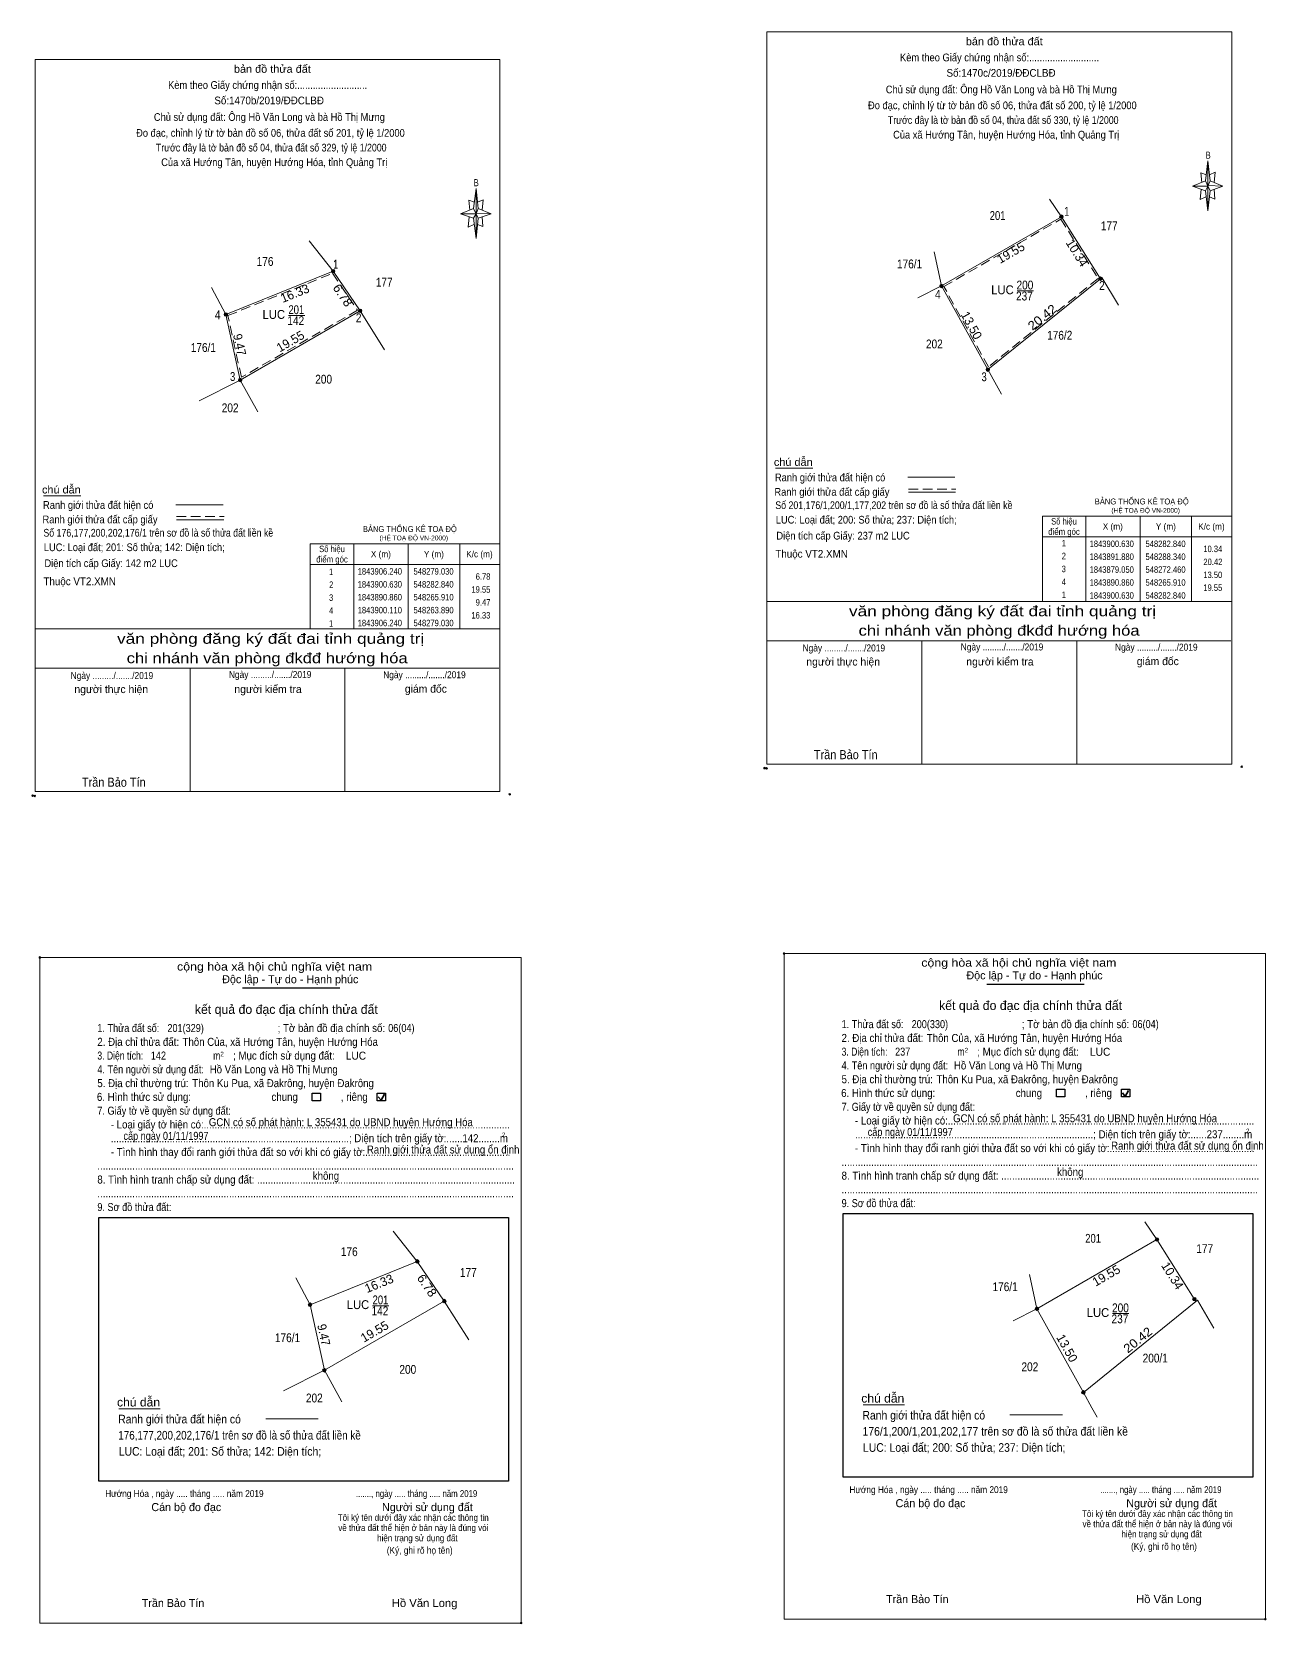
# Model space of a CAD drawing. Header units: metres. Extents: x 548238 to 548701, y 1843866 to 1844350.
# Drawn here: x 548526.6 to 548700.8, y 1844125.2 to 1844350 of the extents above; entities that cross this region are included whole.
import ezdxf
from ezdxf.enums import TextEntityAlignment as Align

# ---------------------------------------------------------------- set-up
doc = ezdxf.new("R2010")
doc.units = ezdxf.units.M
doc.header["$LTSCALE"] = 0.45
doc.header["$PDMODE"] = 32
doc.header["$PDSIZE"] = 0.225
doc.linetypes.add('MEDIUM_DASHED', pattern=[4.5, 3, -1.5])
for name, color, linetype, lineweight in [('10', 7, 'Continuous', 13), ('13', 7, 'Continuous', 13), ('3', 7, 'Continuous', 13), ('5', 7, 'Continuous', 13), ('63', 7, 'Continuous', 13)]:
    doc.layers.add(name, color=color, linetype=linetype, lineweight=lineweight)

msp = doc.modelspace()

# ---------------------------------------------------------------- hatches: boundary and pattern name
at = {"layer": '5'}
for points in [[(548672.15, 1844323.92, 1), (548671.65, 1844323.92, 1)], [(548569.36, 1844316.24, 1), (548568.86, 1844316.24, 1)], [(548655.22, 1844314.15, 1), (548654.72, 1844314.15, 1)], [(548677.65, 1844315.17, 1), (548677.15, 1844315.17, 1)], [(548554.22, 1844310.11, 1), (548553.72, 1844310.11, 1)], [(548573.17, 1844310.63, 1), (548572.67, 1844310.63, 1)], [(548556.24, 1844300.86, 1), (548555.74, 1844300.86, 1)], [(548661.77, 1844302.34, 1), (548661.27, 1844302.34, 1)], [(548685.63, 1844179.53, 1), (548685.13, 1844179.53, 1)], [(548581.24, 1844176.45, 1), (548580.74, 1844176.45, 1)], [(548566.1, 1844170.32, 1), (548565.6, 1844170.32, 1)], [(548585.05, 1844170.84, 1), (548584.55, 1844170.84, 1)], [(548690.92, 1844171.11, 1), (548690.42, 1844171.11, 1)], [(548668.7, 1844169.76, 1), (548668.2, 1844169.76, 1)], [(548568.12, 1844161.07, 1), (548567.62, 1844161.07, 1)], [(548675.25, 1844157.95, 1), (548674.75, 1844157.95, 1)]]:
    msp.add_hatch(color=256, dxfattribs=at).paths.add_polyline_path(points)

# ---------------------------------------------------------------- linework, layer by layer
at = {"layer": '10'}
for p, q in [((548671.9, 1844323.92), (548670.21, 1844326.4)), ((548671.9, 1844323.92), (548654.97, 1844314.15)), ((548565.71, 1844320.5), (548569.11, 1844316.24)), ((548654.97, 1844314.15), (548653.92, 1844318.98)), ((548553.97, 1844310.11), (548569.11, 1844316.24)), ((548572.92, 1844310.63), (548569.11, 1844316.24)), ((548661.52, 1844302.34), (548677.4, 1844315.17)), ((548679.94, 1844311.42), (548677.61, 1844315.34)), ((548553.97, 1844310.11), (548551.95, 1844313.92)), ((548654.97, 1844314.15), (548651.62, 1844312.45)), ((548555.99, 1844300.86), (548553.97, 1844310.11)), ((548572.92, 1844310.63), (548576.36, 1844305.15)), ((548555.99, 1844300.86), (548558.47, 1844296.39)), ((548662.73, 1844300.16), (548663.45, 1844298.86)), ((548685.38, 1844179.53), (548683.69, 1844182.01)), ((548577.59, 1844180.71), (548580.99, 1844176.45)), ((548685.38, 1844179.53), (548668.45, 1844169.76)), ((548565.85, 1844170.32), (548580.99, 1844176.45)), ((548584.8, 1844170.84), (548580.99, 1844176.45)), ((548565.85, 1844170.32), (548563.83, 1844174.13)), ((548668.45, 1844169.76), (548667.4, 1844174.59)), ((548584.8, 1844170.84), (548588.24, 1844165.36)), ((548675, 1844157.95), (548690.88, 1844170.78)), ((548693.42, 1844167.03), (548691.09, 1844170.95)), ((548567.87, 1844161.07), (548565.85, 1844170.32)), ((548668.45, 1844169.76), (548665.1, 1844168.06)), ((548567.87, 1844161.07), (548570.35, 1844156.6)), ((548676.21, 1844155.77), (548676.93, 1844154.47))]:
    msp.add_line(p, q, dxfattribs=at)
for points in [[(548671.9, 1844323.92), (548677.4, 1844315.17), (548677.61, 1844315.34)], [(548654.97, 1844314.15), (548661.52, 1844302.34), (548662.73, 1844300.16)], [(548572.92, 1844310.63), (548555.99, 1844300.86), (548550.22, 1844297.94)], [(548685.38, 1844179.53), (548690.88, 1844170.78), (548691.09, 1844170.95)], [(548584.8, 1844170.84), (548567.87, 1844161.07), (548562.1, 1844158.15)], [(548668.45, 1844169.76), (548675, 1844157.95), (548676.21, 1844155.77)]]:
    msp.add_lwpolyline(points, dxfattribs=at)
at = {"layer": '13'}
for p, q in [((548665.63, 1844313.46), (548667.95, 1844313.46)), ((548562.79, 1844309.98), (548565.11, 1844309.98)), ((548574.67, 1844170.19), (548576.99, 1844170.19)), ((548679.11, 1844169.07), (548681.43, 1844169.07))]:
    msp.add_line(p, q, dxfattribs=at)
at = {"layer": '3'}
for p, q in [((548692.21, 1844328.98), (548692.58, 1844331.81)), ((548588.91, 1844325.09), (548589.28, 1844327.92)), ((548692.21, 1844327.59), (548690.39, 1844328.24)), ((548692.87, 1844328.98), (548694.7, 1844328.24)), ((548693.45, 1844327.81), (548693.53, 1844326.42)), ((548692.87, 1844327.59), (548692.58, 1844324.75)), ((548693.53, 1844326.42), (548692.8, 1844326.71)), ((548588.91, 1844323.7), (548587.09, 1844324.35)), ((548589.57, 1844323.7), (548589.28, 1844320.86)), ((548589.57, 1844325.09), (548591.4, 1844324.35)), ((548590.15, 1844323.92), (548590.23, 1844322.53)), ((548590.23, 1844322.53), (548589.5, 1844322.82)), ((548631.54, 1844288.43), (548636.82, 1844288.43)), ((548650.2, 1844287.16), (548656.87, 1844287.16)), ((548528.24, 1844284.54), (548533.52, 1844284.54)), ((548546.9, 1844283.27), (548553.57, 1844283.27)), ((548650.31, 1844285.02), (548656.97, 1844285.02)), ((548547.01, 1844281.13), (548553.67, 1844281.13)), ((548630.34, 1844269.61), (548695.95, 1844269.61)), ((548527.04, 1844265.72), (548592.65, 1844265.72)), ((548630.34, 1844264.07), (548695.8, 1844264.07)), ((548630.34, 1844264.07), (548695.8, 1844264.07)), ((548630.34, 1844264.07), (548695.8, 1844264.07)), ((548652.21, 1844246.65), (548652.21, 1844264.07)), ((548674.08, 1844246.65), (548674.08, 1844264.07)), ((548527.04, 1844260.18), (548592.5, 1844260.18)), ((548527.04, 1844260.18), (548592.5, 1844260.18)), ((548527.04, 1844260.18), (548592.5, 1844260.18)), ((548548.91, 1844242.76), (548548.91, 1844260.18)), ((548570.78, 1844242.76), (548570.78, 1844260.18)), ((548538.86, 1844155.63), (548544.72, 1844155.63)), ((548643.9, 1844156.18), (548649.76, 1844156.18)), ((548664.64, 1844154.77), (548672.04, 1844154.77)), ((548559.6, 1844154.22), (548567, 1844154.22))]:
    msp.add_line(p, q, dxfattribs=at)
at = {"layer": '3', "linetype": 'MEDIUM_DASHED'}
for p, q in [((548650.31, 1844285.48), (548657.01, 1844285.48)), ((548547.01, 1844281.59), (548553.71, 1844281.59))]:
    msp.add_line(p, q, dxfattribs=at)
at = {"layer": '3', "lineweight": 25}
for p, q in [((548661.36, 1844215.59), (548675.1, 1844215.59)), ((548556.32, 1844215.04), (548570.06, 1844215.04)), ((548536.04, 1844182.64), (548593.87, 1844182.64)), ((548593.87, 1844182.64), (548593.87, 1844145.42)), ((548641.08, 1844183.19), (548698.91, 1844183.19)), ((548698.91, 1844183.19), (548698.91, 1844145.97))]:
    msp.add_line(p, q, dxfattribs=at)
at = {"layer": '3', "lineweight": 35}
for p, q in [((548575.48, 1844199.69), (548575.87, 1844199.19)), ((548575.87, 1844199.19), (548576.34, 1844200.03)), ((548680.52, 1844200.24), (548680.91, 1844199.74)), ((548680.91, 1844199.74), (548681.38, 1844200.58))]:
    msp.add_line(p, q, dxfattribs=at)
at = {"layer": '3'}
for points in [[(548630.34, 1844350.02), (548695.95, 1844350.02), (548695.95, 1844246.65), (548630.34, 1844246.65)], [(548527.04, 1844346.13), (548592.65, 1844346.13), (548592.65, 1844242.76), (548527.04, 1844242.76)], [(548692.58, 1844331.81), (548692.87, 1844328.98), (548692.58, 1844328.24)], [(548589.28, 1844327.92), (548589.57, 1844325.09), (548589.28, 1844324.35)], [(548692.58, 1844328.24), (548690.39, 1844328.24), (548692.21, 1844328.98), (548692.87, 1844327.59), (548694.7, 1844328.24), (548692.58, 1844328.32)], [(548692.58, 1844328.24), (548692.58, 1844324.75), (548692.21, 1844327.59)], [(548589.28, 1844324.35), (548587.09, 1844324.35), (548588.91, 1844325.09), (548589.57, 1844323.7), (548591.4, 1844324.35), (548589.28, 1844324.43)], [(548589.28, 1844324.35), (548589.28, 1844320.86), (548588.91, 1844323.7)], [(548632.75, 1844219.9), (548700.68, 1844219.9), (548700.68, 1844125.94), (548632.75, 1844125.94)], [(548527.71, 1844219.35), (548595.64, 1844219.35), (548595.64, 1844125.39), (548527.71, 1844125.39)]]:
    msp.add_lwpolyline(points, close=True, dxfattribs=at)
for points in [[(548692.36, 1844329.85), (548691.56, 1844330.14), (548691.7, 1844328.75)], [(548692.8, 1844329.85), (548693.6, 1844330.21), (548693.45, 1844328.75)], [(548692.58, 1844328.24), (548692.21, 1844328.98), (548690.39, 1844328.24)], [(548691.63, 1844327.81), (548691.48, 1844326.35), (548692.28, 1844326.71)], [(548692.58, 1844328.24), (548692.87, 1844327.59), (548694.7, 1844328.24)], [(548589.06, 1844325.96), (548588.26, 1844326.25), (548588.4, 1844324.86)], [(548589.5, 1844325.96), (548590.3, 1844326.32), (548590.15, 1844324.86)], [(548589.28, 1844324.35), (548588.91, 1844325.09), (548587.09, 1844324.35)], [(548588.33, 1844323.92), (548588.18, 1844322.46), (548588.98, 1844322.82)], [(548589.28, 1844324.35), (548589.57, 1844323.7), (548591.4, 1844324.35)], [(548695.95, 1844246.65), (548630.34, 1844246.65), (548630.34, 1844264.07)], [(548592.65, 1844242.76), (548527.04, 1844242.76), (548527.04, 1844260.18)]]:
    msp.add_lwpolyline(points, dxfattribs=at)
at = {"layer": '3', "linetype": 'MEDIUM_DASHED'}
for points in [[(548671.82, 1844323.58), (548677.07, 1844315.22), (548661.59, 1844302.72), (548655.31, 1844314.06)], [(548569.02, 1844315.93), (548572.56, 1844310.71), (548556.16, 1844301.25), (548554.26, 1844309.96)]]:
    msp.add_lwpolyline(points, close=True, dxfattribs=at)
at = {"layer": '3', "lineweight": 25}
for points in [[(548566.15, 1844200.19), (548567.32, 1844200.19), (548567.32, 1844199.1), (548566.15, 1844199.1)], [(548575.33, 1844200.19), (548576.5, 1844200.19), (548576.5, 1844199.1), (548575.33, 1844199.1)], [(548671.19, 1844200.74), (548672.36, 1844200.74), (548672.36, 1844199.65), (548671.19, 1844199.65)], [(548680.37, 1844200.74), (548681.54, 1844200.74), (548681.54, 1844199.65), (548680.37, 1844199.65)]]:
    msp.add_lwpolyline(points, close=True, dxfattribs=at)
for points in [[(548593.87, 1844145.42), (548536.04, 1844145.42), (548536.04, 1844182.64)], [(548698.91, 1844145.97), (548641.08, 1844145.97), (548641.08, 1844183.19)]]:
    msp.add_lwpolyline(points, dxfattribs=at)
at = {"layer": '3'}
for p in [(548630, 1844246.08), (548630.29, 1844246.04), (548697.34, 1844246.28), (548594.04, 1844242.39), (548526.7, 1844242.19), (548526.99, 1844242.15), (548632.75, 1844219.9), (548527.71, 1844219.35), (548595.64, 1844125.39), (548700.68, 1844125.94)]:
    msp.add_point(p, dxfattribs=at)
at = {"layer": '5'}
for centre in [(548671.9, 1844323.92), (548569.11, 1844316.24), (548654.97, 1844314.15), (548677.4, 1844315.17), (548553.97, 1844310.11), (548572.92, 1844310.63), (548555.99, 1844300.86), (548661.52, 1844302.34), (548685.38, 1844179.53), (548580.99, 1844176.45), (548565.85, 1844170.32), (548584.8, 1844170.84), (548690.67, 1844171.11), (548668.45, 1844169.76), (548567.87, 1844161.07), (548675, 1844157.95)]:
    msp.add_circle(centre, 0.25, dxfattribs=at)
at = {"layer": '63'}
for p, q in [((548675.33, 1844281.65), (548675.33, 1844269.61)), ((548682.99, 1844281.65), (548682.99, 1844269.61)), ((548690.27, 1844281.65), (548690.27, 1844269.61)), ((548669.21, 1844278.73), (548695.95, 1844278.73)), ((548572.02, 1844277.75), (548572.02, 1844265.72)), ((548579.68, 1844277.75), (548579.68, 1844265.72)), ((548586.97, 1844277.75), (548586.97, 1844265.72)), ((548565.89, 1844274.84), (548592.65, 1844274.84))]:
    msp.add_line(p, q, dxfattribs=at)
for points in [[(548669.21, 1844281.65), (548695.95, 1844281.65), (548695.95, 1844269.61), (548669.21, 1844269.61)], [(548565.89, 1844277.75), (548592.65, 1844277.75), (548592.65, 1844265.72), (548565.89, 1844265.72)]]:
    msp.add_lwpolyline(points, close=True, dxfattribs=at)

# ---------------------------------------------------------------- texts
at = {"layer": '13'}
for s, width, p in [('201', 0.8, (548662.89, 1844323.46)), ('177', 0.85, (548678.645, 1844322.01)), ('176', 0.85, (548559.505, 1844316.98)), ('176/1', 0.85, (548650.47, 1844316.63)), ('177', 0.85, (548576.315, 1844314.05)), ('200', 0.85, (548666.75, 1844313.65)), ('LUC', 0.95, (548663.575, 1844312.98)), ('237', 0.85, (548666.675, 1844312.1)), ('LUC', 0.95, (548560.735, 1844309.5)), ('142', 0.85, (548563.835, 1844308.62)), ('201', 0.8, (548563.91, 1844310.17)), ('176/2', 0.85, (548671.655, 1844306.56)), ('176/1', 0.85, (548550.79, 1844304.83)), ('202', 0.85, (548653.965, 1844305.33)), ('200', 0.85, (548567.77, 1844300.36)), ('202', 0.85, (548554.575, 1844296.32)), ('201', 0.8, (548676.37, 1844179.07)), ('176', 0.85, (548571.385, 1844177.19)), ('177', 0.85, (548692.125, 1844177.62)), ('177', 0.85, (548588.195, 1844174.26)), ('176/1', 0.85, (548663.95, 1844172.24)), ('LUC', 0.95, (548572.615, 1844169.71)), ('201', 0.8, (548575.79, 1844170.38)), ('200', 0.85, (548680.23, 1844169.26)), ('142', 0.85, (548575.715, 1844168.83)), ('LUC', 0.95, (548677.055, 1844168.59)), ('237', 0.85, (548680.155, 1844167.71)), ('176/1', 0.85, (548562.67, 1844165.04)), ('200', 0.85, (548579.65, 1844160.57)), ('202', 0.85, (548667.445, 1844160.94)), ('200/1', 0.85, (548685.14, 1844162.17)), ('202', 0.85, (548566.455, 1844156.53))]:
    msp.add_text(s, height=1.25, dxfattribs=dict(at, width=width)).set_placement(p, align=Align.CENTER)
at = {"layer": '3'}
for s, height, width, p in [('bản đồ thửa đất', 1.094, 1.05, (548663.835, 1844348.13)), ('Kèm theo Giấy chứng nhận số:...........................', 1.094, 0.9, (548663.165, 1844345.86)), ('bản đồ thửa đất', 1.094, 1.05, (548560.535, 1844344.24)), ('Số:1470c/2019/ĐĐCLBĐ', 1.09, 0.95, (548663.38, 1844343.68)), ('Kèm theo Giấy chứng nhận số:...........................', 1.094, 0.9, (548559.865, 1844341.97)), ('Chủ sử dụng đất: Ông Hồ Văn Long và bà Hồ Thị Mưng', 1.09, 0.9, (548663.415, 1844341.34)), ('Số:1470b/2019/ĐĐCLBĐ', 1.09, 0.95, (548560.08, 1844339.79)), ('Đo đạc, chỉnh lý từ tờ bản đồ số 06, thửa đất số 200, tỷ lệ 1/2000 ', 1.09, 0.9, (548663.745, 1844339.1)), ('Chủ sử dụng đất: Ông Hồ Văn Long và bà Hồ Thị Mưng', 1.09, 0.9, (548560.115, 1844337.45)), ('Trước đây là tờ bản đồ số 04, thửa đất số 330, tỷ lệ 1/2000 ', 1.09, 0.85, (548663.855, 1844337.02)), ('Đo đạc, chỉnh lý từ tờ bản đồ số 06, thửa đất số 201, tỷ lệ 1/2000 ', 1.09, 0.9, (548560.445, 1844335.21)), ('Của xã Hướng Tân, huyện Hướng Hóa, tỉnh Quảng Trị', 1.09, 0.9, (548664.1, 1844334.96)), ('Trước đây là tờ bản đồ số 04, thửa đất số 329, tỷ lệ 1/2000 ', 1.09, 0.85, (548560.545, 1844333.13)), ('Của xã Hướng Tân, huyện Hướng Hóa, tỉnh Quảng Trị', 1.09, 0.9, (548560.8, 1844331.07)), ('B', 1.004, 0.75, (548692.61, 1844332.11)), ('B', 1.004, 0.75, (548589.31, 1844328.22)), ('văn phòng đăng ký đất đai tỉnh quảng trị', 1.458, 1.25, (548663.59, 1844267.52)), ('văn phòng đăng ký đất đai tỉnh quảng trị', 1.458, 1.25, (548560.29, 1844263.63)), ('chi nhánh văn phòng đkđđ hướng hóa', 1.458, 1.2, (548663.1, 1844264.78)), ('Ngày ........./......./2019', 0.9841, 0.9, (548641.185, 1844262.55)), ('Ngày ........./......./2019', 0.9841, 0.9, (548663.515, 1844262.69)), ('Ngày ........./......./2019', 0.9841, 0.9, (548685.295, 1844262.66)), ('chi nhánh văn phòng đkđđ hướng hóa', 1.458, 1.2, (548559.8, 1844260.89)), ('Ngày ........./......./2019', 0.9841, 0.9, (548537.885, 1844258.66)), ('Ngày ........./......./2019', 0.9841, 0.9, (548560.215, 1844258.8)), ('Ngày ........./......./2019', 0.9841, 0.9, (548581.995, 1844258.77)), ('Trần Bảo Tín', 1.28, 0.9, (548641.455, 1844247.34)), ('Trần Bảo Tín', 1.28, 0.9, (548538.155, 1844243.45)), ('Tôi ký tên dưới đây xác nhận các thông tin', 0.9368, 0.9, (548685.455, 1844140.36)), ('Tôi ký tên dưới đây xác nhận các thông tin', 0.9368, 0.9, (548580.415, 1844139.81)), ('về thửa đất thể hiện ở bản này là đúng vói', 0.9368, 0.9, (548580.43, 1844138.37)), ('về thửa đất thể hiện ở bản này là đúng vói', 0.9368, 0.9, (548685.47, 1844138.92)), ('hiện trạng sử dụng đất', 0.9368, 0.9, (548581, 1844136.93)), ('hiện trạng sử dụng đất', 0.9368, 0.9, (548686.04, 1844137.48))]:
    msp.add_text(s, height=height, dxfattribs=dict(at, width=width)).set_placement(p, align=Align.CENTER)
for s, height, width, p in [('chú dẫn', 1.094, 1.05, (548631.32, 1844288.74)), ('Ranh giới thửa đất hiện có ', 1.094, 0.9, (548631.46, 1844286.57)), ('chú dẫn', 1.094, 1.05, (548528.02, 1844284.85)), ('Ranh giới thửa đất cấp giấy', 1.094, 0.9, (548631.39, 1844284.53)), ('Ranh giới thửa đất hiện có ', 1.094, 0.9, (548528.16, 1844282.68)), ('Số 201,176/1,200/1,177,202 trên sơ đồ là số thửa đất liền kề', 1.09, 0.85, (548631.52, 1844282.65)), ('BẢNG THỐNG KÊ TOẠ ĐỘ ', 0.8383, 0.95, (548676.61, 1844283.3)), ('(HỆ TOẠ ĐỘ VN-2000)', 0.6779, 0.9, (548678.95, 1844282.12)), ('Ranh giới thửa đất cấp giấy', 1.094, 0.9, (548528.09, 1844280.64)), ('LUC: Loại đất; 200: Số thửa; 237: Diện tích;', 1.09, 0.9, (548631.58, 1844280.6)), ('Số 176,177,200,202,176/1 trên sơ đồ là số thửa đất liền kề', 1.09, 0.85, (548528.22, 1844278.76)), ('BẢNG THỐNG KÊ TOẠ ĐỘ ', 0.8383, 0.95, (548573.31, 1844279.41)), ('(HỆ TOẠ ĐỘ VN-2000)', 0.6779, 0.9, (548575.65, 1844278.23)), ('Diện tích cấp Giấy: 237 m2 LUC', 1.09, 0.9, (548631.67, 1844278.35)), ('LUC: Loại đất; 201: Số thửa; 142: Diện tích;', 1.09, 0.9, (548528.28, 1844276.71)), ('Thuộc VT2.XMN', 1.09, 0.95, (548631.52, 1844275.79)), ('Diện tích cấp Giấy: 142 m2 LUC', 1.09, 0.9, (548528.37, 1844274.46)), ('Thuộc VT2.XMN', 1.09, 0.95, (548528.22, 1844271.9)), ('cộng hòa xã hội chủ nghĩa việt nam', 1.134, 1.15, (548547.08, 1844217.5)), ('cộng hòa xã hội chủ nghĩa việt nam', 1.134, 1.15, (548652.12, 1844218.05)), ('1. Thửa đất số:', 1.134, 0.85, (548535.83, 1844208.82)), ('201(329)', 1.13, 0.85, (548545.72, 1844208.82)), ('; Tờ bản đồ địa chính số:', 1.134, 0.9, (548561.28, 1844208.82)), ('06(04)', 1.13, 0.85, (548576.88, 1844208.83)), ('2. Địa chỉ thửa đất:', 1.134, 0.9, (548640.87, 1844207.42)), ('1. Thửa đất số:', 1.134, 0.85, (548640.87, 1844209.37)), ('200(330)', 1.13, 0.85, (548650.76, 1844209.37)), ('Thôn Của, xã Hướng Tân, huyện Hướng Hóa', 1.13, 0.9, (548652.9, 1844207.42)), ('; Tờ bản đồ địa chính số:', 1.134, 0.9, (548666.32, 1844209.37)), ('06(04)', 1.13, 0.85, (548681.92, 1844209.38)), ('2. Địa chỉ thửa đất:', 1.134, 0.9, (548535.83, 1844206.87)), ('Thôn Của, xã Hướng Tân, huyện Hướng Hóa', 1.13, 0.9, (548547.86, 1844206.87)), ('3. Diện tích:', 1.134, 0.8, (548640.87, 1844205.48)), ('237', 1.13, 0.85, (548648.42, 1844205.49)), ('2', 0.6479, 0.8, (548658.24, 1844205.94)), ('; Mục đích sử dụng đất:', 1.134, 0.9, (548660.03, 1844205.48)), ('LUC', 1.13, 0.95, (548675.93, 1844205.47)), ('4. Tên người sử dụng đất:', 1.134, 0.85, (548535.83, 1844202.99)), ('3. Diện tích:', 1.134, 0.8, (548535.83, 1844204.93)), ('142', 1.13, 0.85, (548543.38, 1844204.94)), ('Hồ Văn Long và Hồ Thị Mưng', 1.13, 0.9, (548551.69, 1844202.99)), ('m', 1.134, 0.8, (548552.18, 1844204.93)), ('2', 0.6479, 0.8, (548553.2, 1844205.39)), ('; Mục đích sử dụng đất:', 1.134, 0.9, (548554.99, 1844204.93)), ('LUC', 1.13, 0.95, (548570.89, 1844204.92)), ('4. Tên người sử dụng đất:', 1.134, 0.85, (548640.87, 1844203.54)), ('Hồ Văn Long và Hồ Thị Mưng', 1.13, 0.9, (548656.73, 1844203.54)), ('m', 1.134, 0.8, (548657.22, 1844205.48)), ('5. Địa chỉ thường trú:', 1.134, 0.9, (548535.83, 1844201.04)), ('Thôn Ku Pua, xã Đakrông, huyện Đakrông', 1.13, 0.9, (548549.23, 1844201.04)), ('5. Địa chỉ thường trú:', 1.134, 0.9, (548640.87, 1844201.59)), ('Thôn Ku Pua, xã Đakrông, huyện Đakrông', 1.13, 0.9, (548654.27, 1844201.59)), ('6. Hình thức sử dụng:', 1.134, 0.9, (548535.77, 1844199.1)), ('chung                , riêng', 1.134, 0.9, (548560.41, 1844199.1)), ('6. Hình thức sử dụng:', 1.134, 0.9, (548640.81, 1844199.65)), ('chung                , riêng', 1.134, 0.9, (548665.45, 1844199.65)), ('7. Giấy tờ về quyền sử dụng đất:', 1.134, 0.85, (548535.83, 1844197.15)), ('7. Giấy tờ về quyền sử dụng đất:', 1.134, 0.85, (548640.87, 1844197.7)), ('     - Loại giấy tờ hiện có:..................................................................................................................', 1.134, 0.9, (548535.83, 1844195.21)), ('GCN có số phát hành: L 355431 do UBND huyện Hướng Hóa', 1.13, 0.9, (548551.57, 1844195.53)), ('     - Loại giấy tờ hiện có:..................................................................................................................', 1.134, 0.9, (548640.87, 1844195.76)), ('cấp ngày 01/11/1997', 1.13, 0.85, (548644.56, 1844194.15)), ('GCN có số phát hành: L 355431 do UBND huyện Hướng Hóa', 1.13, 0.9, (548656.61, 1844196.08)), ('2', 0.6479, 0.8, (548697.96, 1844194.53)), ('     .........................................................................................; Diện tích trên giấy tờ:......142........m', 1.13, 0.9, (548535.83, 1844193.27)), ('cấp ngày 01/11/1997', 1.13, 0.85, (548539.52, 1844193.6)), ('Ranh giới thửa đất sử dụng ổn định', 1.13, 0.9, (548573.87, 1844191.67)), ('2', 0.6479, 0.8, (548592.92, 1844193.98)), ('     - Tình hình thay đổi ranh giới thửa đất so với khi có giấy tờ:......................................................', 1.134, 0.9, (548640.87, 1844191.87)), ('     .........................................................................................; Diện tích trên giấy tờ:......237........m', 1.13, 0.9, (548640.87, 1844193.82)), ('Ranh giới thửa đất sử dụng ổn định', 1.13, 0.9, (548678.91, 1844192.22)), ('     - Tình hình thay đổi ranh giới thửa đất so với khi có giấy tờ:......................................................', 1.134, 0.9, (548535.83, 1844191.32)), ('8. Tình hình tranh chấp sử dụng đất: ................................................................................................', 1.134, 0.9, (548535.83, 1844187.43)), ('...........................................................................................................................................................', 1.134, 0.9, (548535.83, 1844189.38)), ('không', 1.134, 0.9, (548566.24, 1844187.96)), ('8. Tình hình tranh chấp sử dụng đất: ................................................................................................', 1.134, 0.9, (548640.87, 1844187.98)), ('...........................................................................................................................................................', 1.134, 0.9, (548640.87, 1844189.93)), ('không', 1.134, 0.9, (548671.28, 1844188.51)), ('...........................................................................................................................................................', 1.134, 0.9, (548640.87, 1844186.04)), ('9. Sơ đồ thửa đất:', 1.134, 0.85, (548535.83, 1844183.55)), ('...........................................................................................................................................................', 1.134, 0.9, (548535.83, 1844185.49)), ('9. Sơ đồ thửa đất:', 1.134, 0.85, (548640.87, 1844184.1)), ('chú dẫn', 1.215, 1.05, (548538.61, 1844155.96)), ('chú dẫn', 1.215, 1.05, (548643.65, 1844156.51)), ('Ranh giới thửa đất hiện có ', 1.215, 0.9, (548538.78, 1844153.57)), ('Ranh giới thửa đất hiện có ', 1.215, 0.9, (548643.82, 1844154.12)), ('176,177,200,202,176/1 trên sơ đồ là số thửa đất liền kề', 1.22, 0.85, (548538.79, 1844151.29)), ('176/1,200/1,201,202,177 trên sơ đồ là số thửa đất liền kề', 1.22, 0.9, (548643.83, 1844151.84)), ('LUC: Loại đất; 201: Số thửa; 142: Diện tích;', 1.22, 0.9, (548538.85, 1844149.01)), ('LUC: Loại đất; 200: Số thửa; 237: Diện tích;', 1.22, 0.9, (548643.89, 1844149.56)), ('Hướng Hóa , ngày ..... tháng ..... năm 2019', 0.972, 0.9, (548536.94, 1844143.18)), ('......., ngày ..... tháng ..... năm 2019', 0.972, 0.85, (548572.32, 1844143.18)), ('Hướng Hóa , ngày ..... tháng ..... năm 2019', 0.972, 0.9, (548641.98, 1844143.73)), ('......., ngày ..... tháng ..... năm 2019', 0.972, 0.85, (548677.36, 1844143.73)), ('(Ký, ghi rõ họ tên)', 0.972, 0.9, (548681.72, 1844135.72)), ('(Ký, ghi rõ họ tên)', 0.972, 0.9, (548576.68, 1844135.17)), ('Hồ Văn Long', 1.13, 1.05, (548577.39, 1844127.65)), ('Hồ Văn Long', 1.13, 1.05, (548682.43, 1844128.2))]:
    msp.add_text(s, height=height, dxfattribs=dict(at, width=width)).set_placement(p)
for s, height, p in [('người thực hiện', 1.094, (548641.095, 1844260.56)), ('người kiểm tra', 1.094, (548663.225, 1844260.57)), ('giám đốc', 1.094, (548685.5, 1844260.62)), ('người thực hiện', 1.094, (548537.795, 1844256.67)), ('người kiểm tra', 1.094, (548559.925, 1844256.68)), ('giám đốc', 1.094, (548582.2, 1844256.73)), ('kết quả đo đạc địa chính thửa đất', 1.296, (548667.545, 1844211.93)), ('kết quả đo đạc địa chính thửa đất', 1.296, (548562.505, 1844211.38)), ('.', 0.324, (548700.6697, 1844125.78)), ('.', 0.324, (548595.6297, 1844125.23))]:
    msp.add_text(s, height=height, dxfattribs=at).set_placement(p, align=Align.CENTER)
for s, height, p in [('Độc lập - Tự do - Hạnh phúc', 1.134, (548553.45, 1844215.71)), ('Độc lập - Tự do - Hạnh phúc', 1.134, (548658.49, 1844216.26)), ('Cán bộ đo đạc', 1.134, (548543.45, 1844141.19)), ('Người sử dụng đất', 1.134, (548576.01, 1844141.19)), ('Cán bộ đo đạc', 1.134, (548648.49, 1844141.74)), ('Người sử dụng đất', 1.134, (548681.05, 1844141.74)), ('Trần Bảo Tín', 1.13, (548542.11, 1844127.65)), ('Trần Bảo Tín', 1.13, (548647.15, 1844128.2))]:
    msp.add_text(s, height=height, dxfattribs=at).set_placement(p)
at = {"layer": '63'}
for s, height, width, p in [(' 1', 1.25, 0.75, (548673, 1844324.05)), (' 1', 1.25, 0.75, (548569.82, 1844316.59)), (' 2', 1.25, 0.85, (548678.01, 1844313.57)), (' 4', 1.25, 0.85, (548654.85, 1844312.34)), (' 4', 1.25, 0.85, (548553.21, 1844309.44)), (' 2', 1.25, 0.85, (548573.11, 1844309.03)), (' 3', 1.25, 0.8, (548555.3, 1844300.73)), (' 3', 1.25, 0.8, (548661.36, 1844300.7)), ('10.34', 0.9112, 0.85, (548694.6, 1844276.57)), ('20.42', 0.9112, 0.85, (548694.61, 1844274.74)), ('13.50', 0.9112, 0.85, (548694.6, 1844272.91)), ('19.55', 0.9112, 0.85, (548591.3, 1844270.84)), ('6.78', 0.9112, 0.85, (548591.31, 1844272.67)), ('19.55', 0.9112, 0.85, (548694.6, 1844271.1)), ('9.47', 0.9112, 0.85, (548591.31, 1844269.02)), ('16.33', 0.9112, 0.85, (548591.3, 1844267.2))]:
    msp.add_text(s, height=height, dxfattribs=dict(at, width=width)).set_placement(p, align=Align.RIGHT)
for s, rotation, p in [('19.55', 29.988, (548665.0626, 1844318.2949)), ('10.34', 302.152, (548673.5638, 1844318.4826)), ('16.33', 22.042, (548563.9454, 1844312.5334)), ('13.50', 299.013, (548658.6665, 1844308.2831)), ('19.55', 29.988, (548563.3926, 1844305.7949)), ('19.55', 29.988, (548678.5426, 1844173.9049)), ('10.34', 302.152, (548687.0438, 1844174.0926)), ('16.33', 22.042, (548575.8254, 1844172.7434)), ('19.55', 29.988, (548575.2726, 1844166.0049)), ('13.50', 299.013, (548672.1465, 1844163.8931))]:
    msp.add_text(s, height=1.25, rotation=rotation, dxfattribs=at).set_placement(p, align=Align.CENTER)
for s, rotation, width, p in [('6.78', 304.182, 1.05, (548569.9545, 1844312.4761)), ('20.42', 38.936, 1.1, (548669.5872, 1844309.252)), ('9.47', 282.319, 0.95, (548555.3036, 1844305.7283)), ('6.78', 304.182, 1.05, (548581.8345, 1844172.6861)), ('9.47', 282.319, 0.95, (548567.1836, 1844165.9383)), ('20.42', 38.936, 1.1, (548683.0672, 1844164.862))]:
    msp.add_text(s, height=1.25, rotation=rotation, dxfattribs=dict(at, width=width)).set_placement(p, align=Align.CENTER)
for s, width, p in [('Số hiệu', 0.85, (548672.26, 1844280.47)), ('X (m)', 0.95, (548679.15, 1844279.74)), ('Y (m)', 0.95, (548686.635, 1844279.74)), ('K/c (m)', 0.95, (548693.075, 1844279.74)), ('điểm góc', 0.9, (548672.265, 1844279.01)), ('điểm góc', 0.9, (548568.955, 1844275.11)), ('Số hiệu', 0.85, (548568.95, 1844276.57)), ('X (m)', 0.95, (548575.85, 1844275.84)), ('Y (m)', 0.95, (548583.325, 1844275.84)), ('K/c (m)', 0.95, (548589.765, 1844275.84)), (' 2', 0.85, (548672.095, 1844275.57)), (' 1', 0.75, (548672.095, 1844277.39)), ('1843900.630', 0.85, (548679, 1844277.29)), ('1843891.880', 0.85, (548679, 1844275.47)), ('548282.840', 0.85, (548686.595, 1844277.29)), ('548288.340', 0.85, (548686.595, 1844275.47)), (' 1', 0.75, (548568.675, 1844273.33)), ('1843906.240', 0.85, (548575.7, 1844273.4)), ('548279.030', 0.85, (548583.285, 1844273.4)), (' 3', 0.8, (548672.08, 1844273.74)), ('1843879.050', 0.85, (548679, 1844273.65)), ('548272.460', 0.85, (548686.595, 1844273.65)), (' 2', 0.85, (548568.695, 1844271.52)), ('1843900.630', 0.85, (548575.7, 1844271.57)), ('548282.840', 0.85, (548583.285, 1844271.57)), (' 4', 0.85, (548672.085, 1844271.93)), ('1843890.860', 0.85, (548679, 1844271.83)), ('548265.910', 0.85, (548686.595, 1844271.83)), (' 3', 0.8, (548568.68, 1844269.69)), ('1843890.860', 0.85, (548575.7, 1844269.75)), ('548265.910', 0.85, (548583.285, 1844269.75)), (' 1', 0.75, (548672.095, 1844270.1)), ('1843900.630', 0.85, (548679, 1844270)), ('548282.840', 0.85, (548686.595, 1844270)), (' 4', 0.85, (548568.685, 1844267.87)), ('1843900.110', 0.85, (548575.7, 1844267.93)), ('548263.890', 0.85, (548583.285, 1844267.93)), (' 1', 0.75, (548568.675, 1844266.04)), ('1843906.240', 0.85, (548575.7, 1844266.11)), ('548279.030', 0.85, (548583.285, 1844266.11))]:
    msp.add_text(s, height=0.9112, dxfattribs=dict(at, width=width)).set_placement(p, align=Align.CENTER)

doc.saveas('drawing.dxf')
